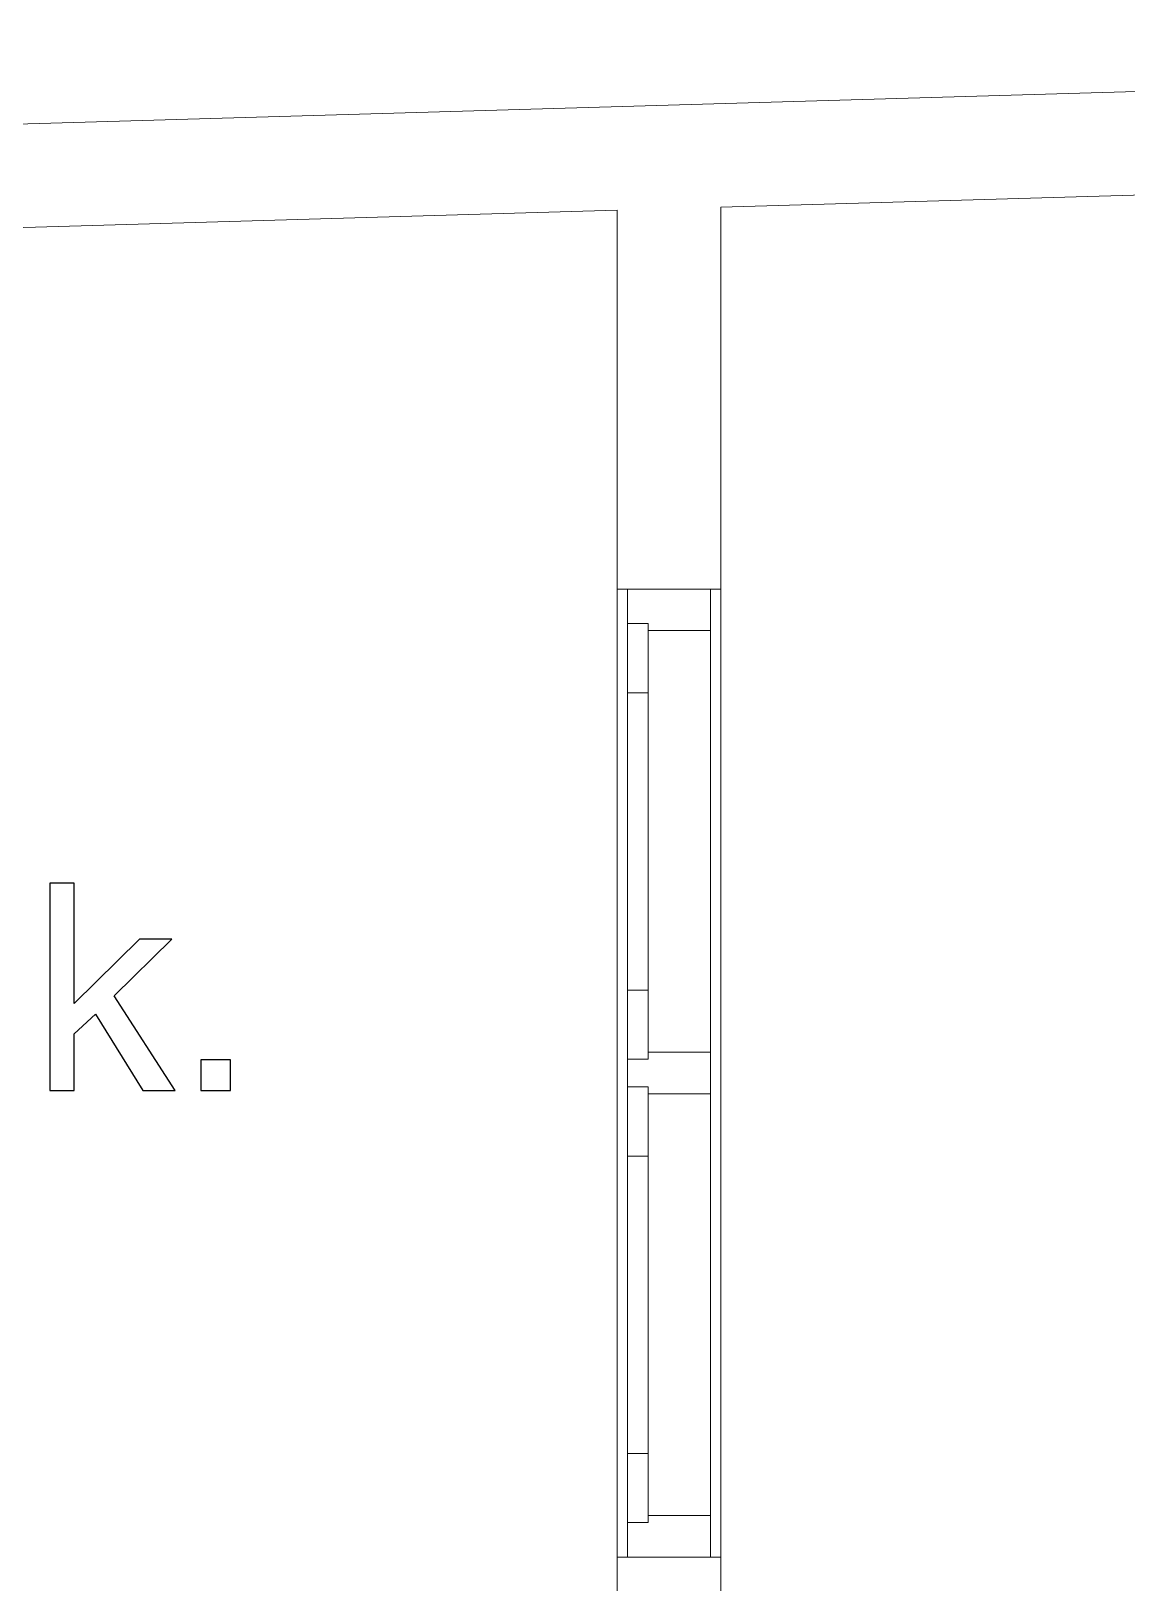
# Model space of a CAD drawing. Header units: metres. Extents: x 0 to 2861, y -1 to 1496.
# Drawn here: x 11.114 to 12.699, y 31.384 to 33.628 of the extents above; entities that cross this region are included whole.
import ezdxf

# ---------------------------------------------------------------- set-up
doc = ezdxf.new("R2010")
doc.units = ezdxf.units.M
doc.layers.add('ARS-KUSEN', color=25, linetype='Continuous', lineweight=9)
doc.layers.add('ARS_DINDING', color=1, linetype='Continuous', lineweight=15)
doc.layers.add('Default', color=18, linetype='Continuous')

msp = doc.modelspace()

# ---------------------------------------------------------------- linework, layer by layer
at = {"layer": 'ARS-KUSEN'}
for points in [[(11.9763, 32.8215), (11.9763, 32.7715), (12.0063, 32.7715), (12.0063, 32.7615), (12.0963, 32.7615), (12.0963, 32.8215)], [(12.0963, 32.8215), (12.0963, 31.4215), (11.9763, 31.4215), (11.9763, 32.8215)], [(11.9888, 32.6715), (11.9763, 32.6715), (11.9763, 32.7715), (12.0063, 32.7715), (12.0063, 32.6715)], [(11.9888, 32.2415), (11.9763, 32.2415), (11.9763, 32.1415), (12.0063, 32.1415), (12.0063, 32.2415)], [(11.9763, 32.1015), (11.9763, 32.1415), (12.0063, 32.1415), (12.0063, 32.1515), (12.0963, 32.1515), (12.0963, 32.0915), (12.0063, 32.0915), (12.0063, 32.1015)], [(11.9888, 32.0015), (11.9763, 32.0015), (11.9763, 32.1015), (12.0063, 32.1015), (12.0063, 32.0015)], [(11.9888, 31.5715), (11.9763, 31.5715), (11.9763, 31.4715), (12.0063, 31.4715), (12.0063, 31.5715)], [(11.9763, 31.4215), (11.9763, 31.4715), (12.0063, 31.4715), (12.0063, 31.4815), (12.0963, 31.4815), (12.0963, 31.4215)]]:
    msp.add_lwpolyline(points, close=True, dxfattribs=at)
for points in [[(11.9888, 32.6715), (11.9763, 32.6715), (11.9763, 32.2415), (11.9888, 32.2415)], [(11.9888, 32.2415), (12.0063, 32.2415), (12.0063, 32.6715), (11.9888, 32.6715)], [(11.9888, 31.5715), (11.9763, 31.5715), (11.9763, 32.0015), (11.9888, 32.0015)], [(11.9888, 32.0015), (12.0063, 32.0015), (12.0063, 31.5715), (11.9938, 31.5715)]]:
    msp.add_lwpolyline(points, dxfattribs=at)
at = {"layer": 'ARS_DINDING', "color": 251}
for points in [[(15.7113, 33.4785), (15.707, 33.6285), (0.0113, 33.1709)], [(12.1113, 33.3736), (15.5613, 33.4742)], [(8.6113, 33.2715), (11.9613, 33.3692)], [(12.1113, 33.3736), (12.1113, 29.9415), (11.9613, 29.9415), (11.9613, 30.8715)], [(11.9613, 31.0215), (11.9613, 33.3692)], [(11.9613, 32.8215), (12.1113, 32.8215)], [(11.9613, 31.4215), (12.1113, 31.4215)]]:
    msp.add_lwpolyline(points, dxfattribs=at)
at = {"layer": 'Default'}
for points in [[(11.1407, 32.3962), (11.1407, 32.0962)], [(11.1761, 32.3962), (11.1407, 32.3962)], [(11.1761, 32.222), (11.1761, 32.3962)], [(11.2704, 32.3149), (11.1761, 32.222)], [(11.2336, 32.233), (11.3174, 32.3149)], [(11.3174, 32.3149), (11.2704, 32.3149)], [(11.3221, 32.0962), (11.2336, 32.233)], [(11.1761, 32.1783), (11.2069, 32.2065)], [(11.2069, 32.2065), (11.2751, 32.0962)], [(11.1761, 32.0962), (11.1761, 32.1783)], [(11.3594, 32.1407), (11.3594, 32.0962)], [(11.4021, 32.1407), (11.3594, 32.1407)], [(11.4021, 32.0962), (11.4021, 32.1407)], [(11.1407, 32.0962), (11.1761, 32.0962)], [(11.2751, 32.0962), (11.3221, 32.0962)], [(11.3594, 32.0962), (11.4021, 32.0962)]]:
    msp.add_lwpolyline(points, dxfattribs=at)

doc.saveas('drawing.dxf')
